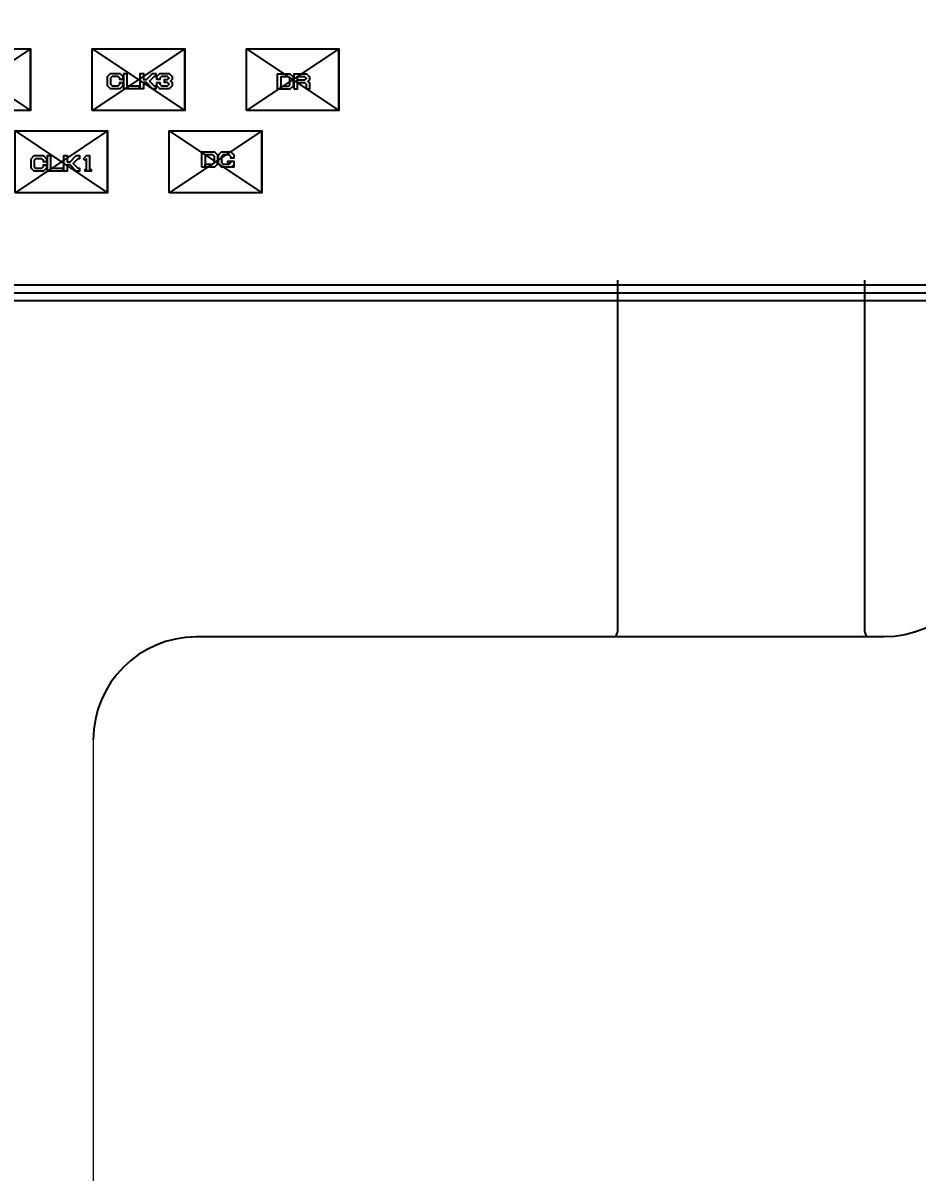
# Model space of a CAD drawing. Header units: millimetres. Extents: x 427 to 2444, y 137 to 817.
# Drawn here: x 1111.51 to 1120.2, y 290.98 to 302.15 of the extents above; entities that cross this region are included whole.
import ezdxf

# ---------------------------------------------------------------- set-up
doc = ezdxf.new("R2010")
doc.units = ezdxf.units.MM
for name, color, linetype in [('BL-FPC', 241, 'Continuous'), ('FPC', 190, 'Continuous'), ('L4', 220, 'Continuous'), ('L63', 4, 'Continuous'), ('L90', 1, 'Continuous'), ('LCD_FPC', 22, 'Continuous')]:
    doc.layers.add(name, color=color, linetype=linetype)
doc.styles.add('标注', font='romand.shx')
doc.dimstyles.new('ISO-25$0', dxfattribs={"dimtxt": 2, "dimasz": 2, "dimexe": 1, "dimexo": 0.3, "dimgap": 0.6, "dimtad": 0, "dimzin": 1, "dimdsep": 46, "dimtxsty": '标注', "dimcen": 0, "dimclrd": 3, "dimclre": 3, "dimclrt": 3, "dimadec": 0, "dimazin": 0, "dimtfac": 1, "dimtmove": 0, "dimatfit": 3, "dimfxl": 1, "dimtolj": 1, "dimarcsym": 0})

# ---------------------------------------------------------------- blocks, each defined once
blk = doc.blocks.new('CELL_TEST_PAD_GOA')
at = {"color": 5, "linetype": 'Continuous'}
blk.add_lwpolyline([(-0.15, 0.6), (0.75, 0), (0.75, 0.6), (-0.15, 0)], dxfattribs=at)
at = {"layer": 'L63', "color": 5}
blk.add_lwpolyline([(-0.15, 0), (-0.15, 0.6), (0.75, 0.6), (0.75, 0), (-0.15, 0)], close=True, dxfattribs=at)
blk = doc.blocks.new('CELL_TEST_GOA_NUMBER')
at = {"layer": 'L4'}
for points in [[(10.6135, 0.0395), (10.6135, 0.1295), (10.6435, 0.1595), (10.7335, 0.1595), (10.7635, 0.1295), (10.7635, 0.0995), (10.7335, 0.0995), (10.7335, 0.1145), (10.7185, 0.1295), (10.6585, 0.1295), (10.6435, 0.1145), (10.6435, 0.0545), (10.6585, 0.0395), (10.7185, 0.0395), (10.7335, 0.0545), (10.7335, 0.0695), (10.7635, 0.0695), (10.7635, 0.0395), (10.7335, 0.0095), (10.6435, 0.0095), (10.6135, 0.0395)], [(10.7735, 0.0095), (10.7735, 0.1595), (10.8035, 0.1595), (10.8035, 0.0395), (10.9235, 0.0395), (10.9235, 0.0095), (10.7735, 0.0095)], [(10.9335, 0.0095), (10.9335, 0.1595), (10.9635, 0.1595), (10.9635, 0.0995), (10.9935, 0.0995), (11.0535, 0.1595), (11.0835, 0.1595), (11.0835, 0.1295), (11.0685, 0.1295), (11.0235, 0.0845), (11.0685, 0.0395), (11.0835, 0.0395), (11.0835, 0.0095), (11.0535, 0.0095), (10.9935, 0.0695), (10.9635, 0.0695), (10.9635, 0.0095), (10.9335, 0.0095)], [(11.0935, 0.0395), (11.0935, 0.0695), (11.1235, 0.0695), (11.1235, 0.0545), (11.1385, 0.0395), (11.1985, 0.0395), (11.2135, 0.0545), (11.1985, 0.0695), (11.1685, 0.0695), (11.1685, 0.0995), (11.1985, 0.0995), (11.2135, 0.1145), (11.1985, 0.1295), (11.1385, 0.1295), (11.1235, 0.1145), (11.1235, 0.0995), (11.0935, 0.0995), (11.0935, 0.1295), (11.1235, 0.1595), (11.2135, 0.1595), (11.2435, 0.1295), (11.2435, 0.0995), (11.2285, 0.0845), (11.2435, 0.0695), (11.2435, 0.0395), (11.2135, 0.0095), (11.1235, 0.0095), (11.0935, 0.0395)], [(9.871, -0.7605), (9.871, -0.6705), (9.901, -0.6405), (9.991, -0.6405), (10.021, -0.6705), (10.021, -0.7005), (9.991, -0.7005), (9.991, -0.6855), (9.976, -0.6705), (9.916, -0.6705), (9.901, -0.6855), (9.901, -0.7455), (9.916, -0.7605), (9.976, -0.7605), (9.991, -0.7455), (9.991, -0.7305), (10.021, -0.7305), (10.021, -0.7605), (9.991, -0.7905), (9.901, -0.7905), (9.871, -0.7605)], [(10.031, -0.7905), (10.031, -0.6405), (10.061, -0.6405), (10.061, -0.7605), (10.181, -0.7605), (10.181, -0.7905), (10.031, -0.7905)], [(10.191, -0.7905), (10.191, -0.6405), (10.221, -0.6405), (10.221, -0.7005), (10.251, -0.7005), (10.311, -0.6405), (10.341, -0.6405), (10.341, -0.6705), (10.326, -0.6705), (10.281, -0.7155), (10.326, -0.7605), (10.341, -0.7605), (10.341, -0.7905), (10.311, -0.7905), (10.251, -0.7305), (10.221, -0.7305), (10.221, -0.7905), (10.191, -0.7905)], [(10.381, -0.6705), (10.411, -0.6405), (10.441, -0.6405), (10.441, -0.7755), (10.456, -0.7755), (10.456, -0.7905), (10.396, -0.7905), (10.396, -0.7755), (10.411, -0.7755), (10.411, -0.6705), (10.396, -0.6855), (10.381, -0.6705)]]:
    blk.add_lwpolyline(points, close=True, dxfattribs=at)
blk = doc.blocks.new('CELL_TEST_PAD_ALL')
at = {"layer": 'L4'}
for points in [[(10.91166, 1.00656), (10.91166, 1.15656), (11.03166, 1.15656), (11.06166, 1.12656), (11.06166, 1.03656), (11.03166, 1.00656), (10.94166, 1.00656), (10.94166, 1.03656), (11.01666, 1.03656), (11.03166, 1.05156), (11.03166, 1.11156), (11.01666, 1.12656), (10.94166, 1.12656), (10.94166, 1.00656), (10.91166, 1.00656)], [(11.07166, 1.00656), (11.07166, 1.15656), (11.19166, 1.15656), (11.22166, 1.12656), (11.22166, 1.09656), (11.20666, 1.08156), (11.22166, 1.06656), (11.22166, 1.00656), (11.19166, 1.00656), (11.19166, 1.05156), (11.17666, 1.06656), (11.10166, 1.06656), (11.10166, 1.09656), (11.17666, 1.09656), (11.19166, 1.11156), (11.17666, 1.12656), (11.10166, 1.12656), (11.10166, 1.00656), (11.07166, 1.00656)], [(10.176, 0.2472), (10.176, 0.3972), (10.296, 0.3972), (10.326, 0.3672), (10.326, 0.2772), (10.296, 0.2472), (10.206, 0.2472), (10.206, 0.2772), (10.281, 0.2772), (10.296, 0.2922), (10.296, 0.3522), (10.281, 0.3672), (10.206, 0.3672), (10.206, 0.2472), (10.176, 0.2472)], [(10.336, 0.2772), (10.336, 0.3672), (10.366, 0.3972), (10.456, 0.3972), (10.486, 0.3672), (10.486, 0.3372), (10.456, 0.3372), (10.456, 0.3522), (10.441, 0.3672), (10.381, 0.3672), (10.366, 0.3522), (10.366, 0.2922), (10.381, 0.2772), (10.441, 0.2772), (10.456, 0.2922), (10.426, 0.2922), (10.426, 0.3072), (10.486, 0.3072), (10.486, 0.2472), (10.471, 0.2472), (10.471, 0.2622), (10.456, 0.2472), (10.366, 0.2472), (10.336, 0.2772)]]:
    blk.add_lwpolyline(points, close=True, dxfattribs=at)
at = {"row_count": 1, "row_spacing": 0.6, "column_spacing": 1.5}
for p, column_count in [((0.258, 0.8), 8), ((1.008, 0), 7)]:
    blk.add_blockref('CELL_TEST_PAD_GOA', p, dxfattribs=dict(at, column_count=column_count))
blk.add_blockref('CELL_TEST_GOA_NUMBER', (-1.3575, 1.0005))
blk = doc.blocks.new('CELL_TEST_ALL')
blk.add_blockref('CELL_TEST_PAD_ALL', (-19.0265, -0.6335))
blk = doc.blocks.new('*D218')
at = {"layer": 'Defpoints', "color": 0}
for p in [(1098.622, 299.449), (1099.346, 252.079), (1126.282, 252.079)]:
    blk.add_point(p, dxfattribs=at)
at = {"layer": 'LCD_FPC', "color": 3, "lineweight": -2}
for p, q in [((1098.922, 299.449), (1100.346, 299.449)), ((1099.346, 297.449), (1099.346, 284.056)), ((1099.346, 254.079), (1099.346, 267.473)), ((1125.982, 252.079), (1098.346, 252.079))]:
    blk.add_line(p, q, dxfattribs=at)
at = {"layer": 'LCD_FPC', "color": 3}
for points in [[(1099.013, 297.449), (1099.679, 297.449), (1099.346, 299.449)], [(1099.013, 254.079), (1099.679, 254.079), (1099.346, 252.079)]]:
    blk.add_solid(points, dxfattribs=at)
at = {"layer": 'LCD_FPC', "color": 3, "insert": (1099.346, 275.764), "char_height": 2, "attachment_point": 5, "rotation": 90, "style": '标注'}
blk.add_mtext('\\A1;47.37±0.5', dxfattribs=at)

msp = doc.modelspace()

# ---------------------------------------------------------------- linework, layer by layer
at = {"color": 7}
msp.add_lwpolyline([(1098.62116, 377.73137), (1172.6725, 377.73137, -0.41421627), (1172.8725, 377.53137), (1172.87178, 299.64937, -0.41421086), (1172.67178, 299.44937), (1098.62178, 299.44937, -0.41421123), (1098.42178, 299.64937), (1098.42116, 377.53137, -0.41421589)], format="xyb", close=True, dxfattribs=at)
at = {"color": 6}
msp.add_lwpolyline([(1098.64616, 377.65637), (1172.6475, 377.65637, -0.41421627), (1172.7975, 377.50637), (1172.79678, 299.67437, -0.41421085), (1172.64678, 299.52437), (1098.64678, 299.52437, -0.41421123), (1098.49678, 299.67437), (1098.49616, 377.50637, -0.41421589)], format="xyb", close=True, dxfattribs=at)
at = {"color": 42}
msp.add_lwpolyline([(1122.09183, 300.35137), (1120.88221, 300.35137), (1120.88221, 297.18237, -0.41421356), (1119.88221, 296.18237), (1113.19273, 296.18237, 0.41421356), (1112.19273, 295.18237)], format="xyb", dxfattribs=at)
at = {"layer": 'BL-FPC', "linetype": 'Continuous'}
for points in [[(1117.27292, 296.18237), (1117.29178, 296.23609), (1117.29178, 299.64937)], [(1117.27292, 296.18237), (1117.29178, 296.23609), (1117.29178, 299.64937)], [(1119.69178, 299.64937), (1119.69178, 296.23609), (1119.71064, 296.18237)], [(1119.69178, 299.64937), (1119.69178, 296.23609), (1119.71064, 296.18237)]]:
    msp.add_lwpolyline(points, dxfattribs=at)
at = {"layer": 'FPC', "color": 42, "lineweight": 5}
msp.add_line((1112.19273, 295.2131), (1112.19273, 283.77937), dxfattribs=at)
at = {"layer": 'L90', "color": 7}
msp.add_lwpolyline([(1098.68183, 299.60137), (1098.68183, 377.63137), (1172.61183, 377.63137), (1172.61183, 299.60137), (1098.68183, 299.60137)], close=True, dxfattribs=at)

# ---------------------------------------------------------------- block references
msp.add_blockref('CELL_TEST_ALL', (1122.10033, 301.13487))

# ---------------------------------------------------------------- dimensions: what is measured, and where the dimension line sits
at = {"layer": 'LCD_FPC'}
dim = msp.add_linear_dim(base=(1099.34594, 252.07937), p1=(1098.62178, 299.44937), p2=(1126.28248, 252.07937), angle=90, dimstyle='ISO-25$0', override={"dimgap": 0.625, "dimtol": 1, "dimlim": 0, "dimtp": 0.5, "dimtm": 0.5, "dimfxl": 0.8}, dxfattribs=at)
dim.commit()
dim.dimension.update_dxf_attribs({"geometry": '*D218', "text_midpoint": (1099.34594, 275.76437)})

doc.saveas('drawing.dxf')
